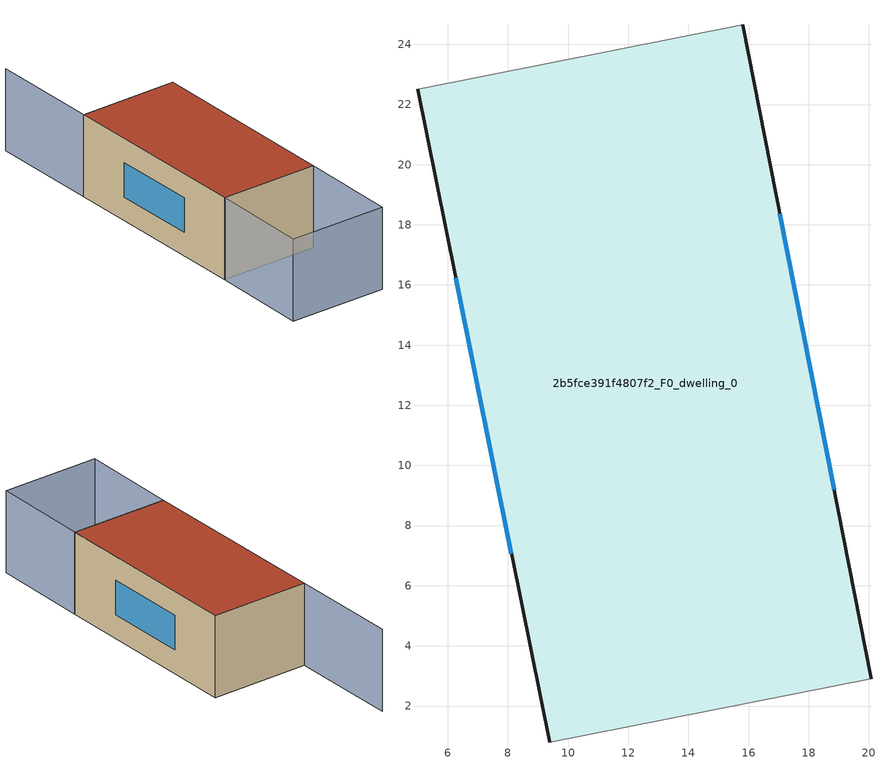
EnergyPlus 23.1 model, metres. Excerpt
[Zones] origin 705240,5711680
2b5fce391f4807f2_F0_dwelling_0
 floor ground (EU_floor_Construction): 15.81,24.65 20.07,2.91 9.39,0.79 4.99,22.51 z0
 wall outside (EU_wall_Construction): 4.99,22.51 9.39,0.79 / 20.07,2.91 15.81,24.65 z0:9
 wall adiabatic (EU_wall_Construction): 9.39,0.79 20.07,2.91 / 15.81,24.65 4.99,22.51 z0:9
 window (EU_Window_Construction): 6.26,16.23 8.12,7.07 / 18.84,9.19 17.05,18.37 z2.6:6.4
 roof outside (EU_roof_Construction): 20.07,2.91 15.81,24.65 4.99,22.51 9.39,0.79 z9
shading: 15.81,24.65 4.99,22.5 / 4.99,22.5 2.61,34.48 / 20.07,2.91 22.13,-7.86 / 22.13,-7.86 11.43,-9.9 / 11.43,-9.9 9.37,0.87 / 9.37,0.87 20.07,2.91 z0:9
[Building]
EU S2 Campaign: North Axis=0; Terrain=City; Solar Distribution=FullExterior
[Site:Location]
London: Latitude=51.5; Longitude=-0.5; Time Zone=0; Elevation=25
[SizingPeriod:WeatherFileDays]
AnnualSizingPeriod: Begin Month=1; Begin Day of Month=1; End Month=12; End Day of Month=31; Day of Week for Start Day=Monday; Use Weather File Daylight Saving Period=No; Use Weather File Rain and Snow Indicators=No
[MATERIAL]
EU_InternalMass_Material: Roughness=MediumRough; Thickness=0.1; Conductivity=1; Density=1800; Specific Heat=900; Thermal Absorptance=0.9; Solar Absorptance=0.7; Visible Absorptance=0.7
[MATERIAL:NOMASS] Roughness=MediumRough; Thermal Absorptance=0.9; Solar Absorptance=0.7; Visible Absorptance=0.7
Name | Thermal Resistance
EU_wall_NoMass | 0.724719
EU_roof_NoMass | 2.98947
EU_floor_NoMass | 2.39157
[WINDOWMATERIAL:SIMPLEGLAZINGSYSTEM]
EU_Window_SimpleGlazing: UFactor=2.63425; Solar Heat Gain Coefficient=0.76; Visible Transmittance=0.76
[CONSTRUCTION]
EU_wall_Construction: EU_wall_NoMass
EU_roof_Construction: EU_roof_NoMass
EU_floor_Construction: EU_floor_NoMass
EU_InternalMass_Construction: EU_InternalMass_Material
EU_Window_Construction: EU_Window_SimpleGlazing
[ZONE]
2b5fce391f4807f2_F0_dwelling_0: Type=1; Multiplier=1; Ceiling Height=autocalculate; Volume=2185.71; Floor Area=autocalculate; Part of Total Floor Area=Yes
[INTERNALMASS]
2b5fce391f4807f2_F0_dwelling_0_EU_InternalMass: Construction=EU_InternalMass_Construction; Zone or ZoneList=2b5fce391f4807f2_F0_dwelling_0; Surface Area=242.856
[OTHEREQUIPMENT]
EU_Step8_InternalGain_2b5fce391f4807f2_F0_dwelling_0_f000: Fuel Type=Electricity; Zone or ZoneList or Space or SpaceList=2b5fce391f4807f2_F0_dwelling_0; Schedule=EU_Step8_GainSchedule_2b5fce391f4807f2_F0_dwelling_0_f000; Design Level Calculation Method=Watts/Area; Power per Zone Floor Area=1; Fraction Latent=0; Fraction Radiant=0; Fraction Lost=0; Carbon Dioxide Generation Rate=0; EndUse Subcategory=EU_Step8_InternalGains
[ZONEVENTILATION:DESIGNFLOWRATE]
EU_ConstantAir_2b5fce391f4807f2_F0_dwelling_0: Zone or ZoneList or Space or SpaceList=2b5fce391f4807f2_F0_dwelling_0; Schedule=EU_AlwaysOn; Design Flow Rate Calculation Method=AirChanges/Hour; Air Changes per Hour=0.418135; Ventilation Type=Natural; Fan Pressure Rise=0; Fan Total Efficiency=1; Constant Term Coefficient=1; Temperature Term Coefficient=0; Velocity Term Coefficient=0; Velocity Squared Term Coefficient=0; Minimum Indoor Temperature=-100; Maximum Indoor Temperature=100; Delta Temperature=-100; Minimum Outdoor Temperature=-100; Maximum Outdoor Temperature=100; Maximum Wind Speed=40
[HVACTEMPLATE:THERMOSTAT]
EU_HeatOnly_2b5fce391f4807f2_F0_dwelling_0: Constant Heating Setpoint=20; Constant Cooling Setpoint=50
[HVACTEMPLATE:ZONE:IDEALLOADSAIRSYSTEM]
2b5fce391f4807f2_F0_dwelling_0: Template Thermostat=EU_HeatOnly_2b5fce391f4807f2_F0_dwelling_0; System Availability Schedule=EU_AlwaysOn; Maximum Heating Supply Air Temperature=50; Minimum Cooling Supply Air Temperature=13; Maximum Heating Supply Air Humidity Ratio=0.0156; Minimum Cooling Supply Air Humidity Ratio=0.0077; Heating Limit=NoLimit; Cooling Limit=NoLimit; Heating Availability Schedule=EU_AlwaysOn; Cooling Availability Schedule=EU_CoolingOff; Dehumidification Control Type=ConstantSensibleHeatRatio; Cooling Sensible Heat Ratio=0.7; Dehumidification Setpoint=60; Humidification Control Type=None; Humidification Setpoint=30; Outdoor Air Method=None; Outdoor Air Flow Rate per Person=0.00944; Outdoor Air Flow Rate per Zone Floor Area=0; Outdoor Air Flow Rate per Zone=0; Demand Controlled Ventilation Type=None; Outdoor Air Economizer Type=NoEconomizer; Heat Recovery Type=None; Sensible Heat Recovery Effectiveness=0.7; Latent Heat Recovery Effectiveness=0.65
[SIZING:ZONE]
2b5fce391f4807f2_F0_dwelling_0: Zone Cooling Design Supply Air Temperature Input Method=SupplyAirTemperature; Zone Cooling Design Supply Air Temperature=13; Zone Heating Design Supply Air Temperature Input Method=SupplyAirTemperature; Zone Heating Design Supply Air Temperature=50; Zone Cooling Design Supply Air Humidity Ratio=0.008; Zone Heating Design Supply Air Humidity Ratio=0.008; Cooling Design Air Flow Method=DesignDay; Cooling Design Air Flow Rate=0; Cooling Minimum Air Flow per Zone Floor Area=0.000762; Cooling Minimum Air Flow=0; Cooling Minimum Air Flow Fraction=0.2; Heating Design Air Flow Method=DesignDay; Heating Design Air Flow Rate=0; Heating Maximum Air Flow per Zone Floor Area=0.002032; Heating Maximum Air Flow=0.141576; Heating Maximum Air Flow Fraction=0.3; Account for Dedicated Outdoor Air System=No; Dedicated Outdoor Air System Control Strategy=NeutralSupplyAir; Dedicated Outdoor Air Low Setpoint Temperature for Design=autosize; Dedicated Outdoor Air High Setpoint Temperature for Design=autosize; Zone Load Sizing Method=Sensible Load Only No Latent Load; Zone Latent Cooling Design Supply Air Humidity Ratio Input Method=HumidityRatioDifference; Zone Cooling Design Supply Air Humidity Ratio Difference=0.005; Zone Latent Heating Design Supply Air Humidity Ratio Input Method=HumidityRatioDifference; Zone Humidification Design Supply Air Humidity Ratio Difference=0.005
[SCHEDULE:CONSTANT]
Name | Hourly Value
EU_AlwaysOn | 1
EU_CoolingOff | 0
[SCHEDULE:FILE]
EU_Step8_GainSchedule_2b5fce391f4807f2_F0_dwelling_0_f000: File=../../schedules/2b5fce391f4807f2/2b5fce391f4807f2_F0_dwelling_0_f000_gain.csv; Column Number=1; Rows to Skip at Top=0; Number of Hours of Data=8760; Column Separator=Comma; Interpolate to Timestep=No; Minutes per Item=60; Adjust Schedule for Daylight Savings=Yes
